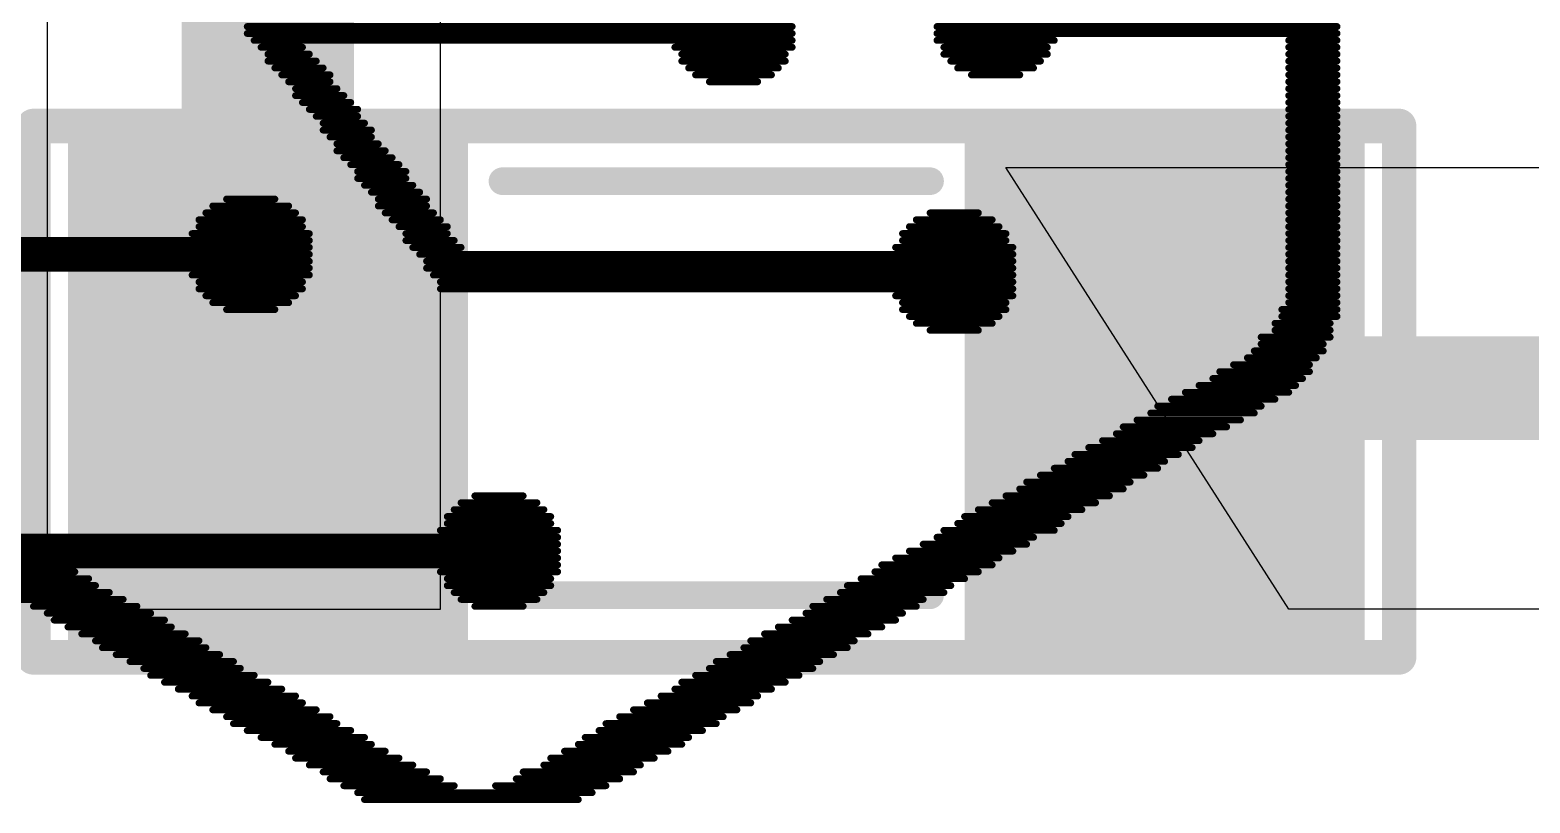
# Model space of a CAD drawing. Header units: millimetres. Extents: x 0.99 to 6.96, y 0.76 to 5.84.
# Drawn here: x 1.3505 to 1.568, y 0.9695 to 1.0815 of the extents above; entities that cross this region are included whole.
import ezdxf

# ---------------------------------------------------------------- set-up
doc = ezdxf.new("R2010")
doc.units = ezdxf.units.MM
doc.header["$MEASUREMENT"] = 0
for name, color, linetype in [('BottomLayer', 5, 'Continuous'), ('BottomOverlay', 54, 'Continuous'), ('BottomPaste', 16, 'Continuous'), ('BottomSolder', 6, 'Continuous'), ('TopOverlay', 2, 'Continuous')]:
    doc.layers.add(name, color=color, linetype=linetype)

# ---------------------------------------------------------------- blocks, each defined once
blk = doc.blocks.new('RES_SMD_1206_B_37')
at = {"layer": 'BottomLayer'}
for points in [[(-0.0900016, -0.0325032), (-0.0400016, -0.0325032), (-0.0900016, 0.0324968), (-0.0400016, 0.0324968)], [(0.0399984, -0.0325032), (0.0899984, -0.0325032), (0.0399984, 0.0324968), (0.0899984, 0.0324968)]]:
    blk.add_solid(points, dxfattribs=at)
at = {"layer": 'BottomOverlay'}
for points, const_width in [([(-0.0990016, -0.0390032), (-0.0990016, 0.0379968)], 0.005), ([(-0.0990016, 0.0379968), (0.0989984, 0.0379968)], 0.005), ([(0.0989984, -0.0390032), (0.0989984, 0.0379968)], 0.005), ([(-0.0310016, 0.0299968), (0.0309984, 0.0299968)], 0.004), ([(-0.0310016, -0.0300032), (0.0309984, -0.0300032)], 0.004), ([(-0.0990016, -0.0390032), (0.0989984, -0.0390032)], 0.005)]:
    blk.add_lwpolyline(points, dxfattribs=dict(at, const_width=const_width))
for points, const_width in [([(-0.1002516, 0.0379968, 1), (-0.0977516, 0.0379968, 1)], 0.0025), ([(-0.1002516, 0.0379968, 1), (-0.0977516, 0.0379968, 1)], 0.0025), ([(0.0977484, 0.0379968, 1), (0.1002484, 0.0379968, 1)], 0.0025), ([(0.0977484, 0.0379968, 1), (0.1002484, 0.0379968, 1)], 0.0025), ([(-0.0320016, 0.0299968, 1), (-0.0300016, 0.0299968, 1)], 0.002), ([(0.0299984, 0.0299968, 1), (0.0319984, 0.0299968, 1)], 0.002), ([(-0.0320016, -0.0300032, 1), (-0.0300016, -0.0300032, 1)], 0.002), ([(0.0299984, -0.0300032, 1), (0.0319984, -0.0300032, 1)], 0.002), ([(-0.1002516, -0.0390032, 1), (-0.0977516, -0.0390032, 1)], 0.0025), ([(-0.1002516, -0.0390032, 1), (-0.0977516, -0.0390032, 1)], 0.0025), ([(0.0977484, -0.0390032, 1), (0.1002484, -0.0390032, 1)], 0.0025), ([(0.0977484, -0.0390032, 1), (0.1002484, -0.0390032, 1)], 0.0025)]:
    blk.add_lwpolyline(points, format="xyb", close=True, dxfattribs=dict(at, const_width=const_width))
at = {"layer": 'BottomPaste'}
for points in [[(-0.0900016, -0.0325032), (-0.0400016, -0.0325032), (-0.0900016, 0.0324968), (-0.0400016, 0.0324968)], [(0.0399984, -0.0325032), (0.0899984, -0.0325032), (0.0399984, 0.0324968), (0.0899984, 0.0324968)]]:
    blk.add_solid(points, dxfattribs=at)
at = {"layer": 'BottomSolder'}
for points in [[(-0.0940016, -0.0365032), (-0.0360016, -0.0365032), (-0.0940016, 0.0364968), (-0.0360016, 0.0364968)], [(0.0359984, -0.0365032), (0.0939984, -0.0365032), (0.0359984, 0.0364968), (0.0939984, 0.0364968)]]:
    blk.add_solid(points, dxfattribs=at)

msp = doc.modelspace()

# ---------------------------------------------------------------- linework, layer by layer
at = {"layer": 'BottomLayer'}
for p, q in [((1.3529842, 1.2095984), (1.3529842, 1.0055984)), ((1.4099842, 0.9975984), (1.4099842, 1.1855984)), ((1.5329842, 0.9975984), (1.4919842, 1.0615984)), ((1.4919842, 1.0615984), (1.7489842, 1.0615984)), ((1.3529842, 1.0055984), (1.3609842, 0.9975984)), ((1.3609842, 0.9975984), (1.4099842, 0.9975984)), ((1.5399842, 0.9975984), (1.5329842, 0.9975984)), ((1.7229842, 0.9975984), (1.5399842, 0.9975984))]:
    msp.add_line(p, q, dxfattribs=at)
for points, const_width in [([(1.3849818, 1.029596), (1.3849818, 1.2175992)], 0.025), ([(1.3849818, 1.029596), (1.3849826, 1.0295952)], 0.025), ([(1.5149826, 1.0295952), (1.7365952, 1.0295952)], 0.015)]:
    msp.add_lwpolyline(points, dxfattribs=dict(at, const_width=const_width))
for points, const_width in [([(1.3787318, 1.029596, 1), (1.3912318, 1.029596, 1)], 0.0125), ([(1.3787318, 1.029596, 1), (1.3912318, 1.029596, 1)], 0.0125), ([(1.3787326, 1.0295952, 1), (1.3912326, 1.0295952, 1)], 0.0125), ([(1.5112326, 1.0295952, 1), (1.5187326, 1.0295952, 1)], 0.0075)]:
    msp.add_lwpolyline(points, format="xyb", close=True, dxfattribs=dict(at, const_width=const_width))
at = {"layer": 'TopOverlay', "const_width": 0.001}
for points in [[(1.3819842, 1.082), (1.4609842, 1.082)], [(1.3819842, 1.081), (1.4609842, 1.081)], [(1.4819842, 1.082), (1.5399842, 1.082)], [(1.4819842, 1.081), (1.5399842, 1.081)], [(1.3829842, 1.08), (1.4609842, 1.08)], [(1.3839842, 1.079), (1.3899842, 1.079)], [(1.4439842, 1.079), (1.4609842, 1.079)], [(1.4819842, 1.08), (1.4989842, 1.08)], [(1.4829842, 1.079), (1.4979842, 1.079)], [(1.5329842, 1.08), (1.5399842, 1.08)], [(1.5329842, 1.079), (1.5399842, 1.079)], [(1.3849842, 1.078), (1.3909842, 1.078)], [(1.3849842, 1.077), (1.3919842, 1.077)], [(1.4449842, 1.078), (1.4599842, 1.078)], [(1.4449842, 1.077), (1.4599842, 1.077)], [(1.4829842, 1.078), (1.4979842, 1.078)], [(1.4839842, 1.077), (1.4969842, 1.077)], [(1.5329842, 1.078), (1.5399842, 1.078)], [(1.5329842, 1.077), (1.5399842, 1.077)], [(1.3859842, 1.076), (1.3929842, 1.076)], [(1.3869842, 1.075), (1.3939842, 1.075)], [(1.3879842, 1.074), (1.3939842, 1.074)], [(1.4459842, 1.076), (1.4589842, 1.076)], [(1.4469842, 1.075), (1.4579842, 1.075)], [(1.4489842, 1.074), (1.4559842, 1.074)], [(1.4849842, 1.076), (1.4959842, 1.076)], [(1.4869842, 1.075), (1.4939842, 1.075)], [(1.5329842, 1.076), (1.5399842, 1.076)], [(1.5329842, 1.075), (1.5399842, 1.075)], [(1.5329842, 1.074), (1.5399842, 1.074)], [(1.3889842, 1.073), (1.3949842, 1.073)], [(1.3889842, 1.072), (1.3959842, 1.072)], [(1.5329842, 1.073), (1.5399842, 1.073)], [(1.5329842, 1.072), (1.5399842, 1.072)], [(1.3899842, 1.071), (1.3969842, 1.071)], [(1.3909842, 1.07), (1.3979842, 1.07)], [(1.5329842, 1.071), (1.5399842, 1.071)], [(1.5329842, 1.07), (1.5399842, 1.07)], [(1.3919842, 1.069), (1.3979842, 1.069)], [(1.3929842, 1.068), (1.3989842, 1.068)], [(1.5329842, 1.069), (1.5399842, 1.069)], [(1.5329842, 1.068), (1.5399842, 1.068)], [(1.3929842, 1.067), (1.3999842, 1.067)], [(1.3939842, 1.066), (1.3999842, 1.066)], [(1.5329842, 1.067), (1.5399842, 1.067)], [(1.5329842, 1.066), (1.5399842, 1.066)], [(1.3949842, 1.065), (1.4009842, 1.065)], [(1.3949842, 1.064), (1.4019842, 1.064)], [(1.3959842, 1.063), (1.4029842, 1.063)], [(1.5329842, 1.065), (1.5399842, 1.065)], [(1.5329842, 1.064), (1.5399842, 1.064)], [(1.5329842, 1.063), (1.5399842, 1.063)], [(1.3969842, 1.062), (1.4039842, 1.062)], [(1.3979842, 1.061), (1.4049842, 1.061)], [(1.5329842, 1.062), (1.5399842, 1.062)], [(1.5329842, 1.061), (1.5399842, 1.061)], [(1.3979842, 1.06), (1.4049842, 1.06)], [(1.3989842, 1.059), (1.4059842, 1.059)], [(1.5329842, 1.06), (1.5399842, 1.06)], [(1.5329842, 1.059), (1.5399842, 1.059)], [(1.3789842, 1.057), (1.3859842, 1.057)], [(1.3999842, 1.058), (1.4069842, 1.058)], [(1.4009842, 1.057), (1.4079842, 1.057)], [(1.5329842, 1.058), (1.5399842, 1.058)], [(1.5329842, 1.057), (1.5399842, 1.057)], [(1.3759842, 1.055), (1.3889842, 1.055)], [(1.3769842, 1.056), (1.3879842, 1.056)], [(1.4009842, 1.056), (1.4079842, 1.056)], [(1.4019842, 1.055), (1.4089842, 1.055)], [(1.4809842, 1.055), (1.4879842, 1.055)], [(1.5329842, 1.056), (1.5399842, 1.056)], [(1.5329842, 1.055), (1.5399842, 1.055)], [(1.3749842, 1.054), (1.3899842, 1.054)], [(1.3749842, 1.053), (1.3899842, 1.053)], [(1.4029842, 1.054), (1.4099842, 1.054)], [(1.4039842, 1.053), (1.4109842, 1.053)], [(1.4779842, 1.053), (1.4909842, 1.053)], [(1.4789842, 1.054), (1.4899842, 1.054)], [(1.5329842, 1.054), (1.5399842, 1.054)], [(1.5329842, 1.053), (1.5399842, 1.053)], [(1.2899842, 1.051), (1.3909842, 1.051)], [(1.2899842, 1.05), (1.3909842, 1.05)], [(1.3739842, 1.052), (1.3909842, 1.052)], [(1.4049842, 1.052), (1.4109842, 1.052)], [(1.4049842, 1.051), (1.4119842, 1.051)], [(1.4059842, 1.05), (1.4129842, 1.05)], [(1.4759842, 1.05), (1.4929842, 1.05)], [(1.4769842, 1.052), (1.4919842, 1.052)], [(1.4769842, 1.051), (1.4919842, 1.051)], [(1.5329842, 1.052), (1.5399842, 1.052)], [(1.5329842, 1.051), (1.5399842, 1.051)], [(1.5329842, 1.05), (1.5399842, 1.05)], [(1.2899842, 1.049), (1.3909842, 1.049)], [(1.2899842, 1.048), (1.3909842, 1.048)], [(1.4069842, 1.049), (1.4929842, 1.049)], [(1.4079842, 1.048), (1.4929842, 1.048)], [(1.5329842, 1.049), (1.5399842, 1.049)], [(1.5329842, 1.048), (1.5399842, 1.048)], [(1.2899842, 1.047), (1.3909842, 1.047)], [(1.3739842, 1.046), (1.3909842, 1.046)], [(1.4079842, 1.047), (1.4929842, 1.047)], [(1.4089842, 1.046), (1.4929842, 1.046)], [(1.5329842, 1.047), (1.5399842, 1.047)], [(1.5329842, 1.046), (1.5399842, 1.046)], [(1.3749842, 1.045), (1.3899842, 1.045)], [(1.3749842, 1.044), (1.3899842, 1.044)], [(1.4099842, 1.045), (1.4929842, 1.045)], [(1.4099842, 1.044), (1.4929842, 1.044)], [(1.5329842, 1.045), (1.5399842, 1.045)], [(1.5329842, 1.044), (1.5399842, 1.044)], [(1.3759842, 1.043), (1.3889842, 1.043)], [(1.3769842, 1.042), (1.3879842, 1.042)], [(1.4759842, 1.043), (1.4929842, 1.043)], [(1.4769842, 1.042), (1.4919842, 1.042)], [(1.5329842, 1.043), (1.5399842, 1.043)], [(1.5329842, 1.042), (1.5399842, 1.042)], [(1.3789842, 1.041), (1.3859842, 1.041)], [(1.4769842, 1.041), (1.4919842, 1.041)], [(1.4779842, 1.04), (1.4909842, 1.04)], [(1.5319842, 1.041), (1.5399842, 1.041)], [(1.5319842, 1.04), (1.5399842, 1.04)], [(1.4789842, 1.039), (1.4899842, 1.039)], [(1.4809842, 1.038), (1.4879842, 1.038)], [(1.5289842, 1.037), (1.5389842, 1.037)], [(1.5309842, 1.039), (1.5389842, 1.039)], [(1.5309842, 1.038), (1.5389842, 1.038)], [(1.5279842, 1.035), (1.5379842, 1.035)], [(1.5289842, 1.036), (1.5379842, 1.036)], [(1.5249842, 1.033), (1.5359842, 1.033)], [(1.5269842, 1.034), (1.5369842, 1.034)], [(1.5219842, 1.031), (1.5349842, 1.031)], [(1.5229842, 1.032), (1.5359842, 1.032)], [(1.5179842, 1.029), (1.5329842, 1.029)], [(1.5199842, 1.03), (1.5339842, 1.03)], [(1.5139842, 1.027), (1.5289842, 1.027)], [(1.5159842, 1.028), (1.5309842, 1.028)], [(1.5089842, 1.024), (1.5239842, 1.024)], [(1.5109842, 1.025), (1.5259842, 1.025)], [(1.5129842, 1.026), (1.5279842, 1.026)], [(1.5059842, 1.022), (1.5199842, 1.022)], [(1.5079842, 1.023), (1.5219842, 1.023)], [(1.5019842, 1.02), (1.5169842, 1.02)], [(1.5039842, 1.021), (1.5189842, 1.021)], [(1.4989842, 1.018), (1.5139842, 1.018)], [(1.5009842, 1.019), (1.5149842, 1.019)], [(1.4949842, 1.016), (1.5099842, 1.016)], [(1.4969842, 1.017), (1.5119842, 1.017)], [(1.4129842, 1.013), (1.4239842, 1.013)], [(1.4149842, 1.014), (1.4219842, 1.014)], [(1.4899842, 1.013), (1.5049842, 1.013)], [(1.4919842, 1.014), (1.5069842, 1.014)], [(1.4939842, 1.015), (1.5089842, 1.015)], [(1.4109842, 1.011), (1.4259842, 1.011)], [(1.4119842, 1.012), (1.4249842, 1.012)], [(1.4859842, 1.011), (1.5009842, 1.011)], [(1.4879842, 1.012), (1.5029842, 1.012)], [(1.4099842, 1.009), (1.4269842, 1.009)], [(1.4109842, 1.01), (1.4259842, 1.01)], [(1.4829842, 1.009), (1.4989842, 1.009)], [(1.4849842, 1.01), (1.4999842, 1.01)], [(1.3339842, 1.008), (1.4269842, 1.008)], [(1.3349842, 1.007), (1.4269842, 1.007)], [(1.4799842, 1.007), (1.4949842, 1.007)], [(1.4819842, 1.008), (1.4959842, 1.008)], [(1.3369842, 1.006), (1.4269842, 1.006)], [(1.3389842, 1.005), (1.4269842, 1.005)], [(1.4759842, 1.005), (1.4909842, 1.005)], [(1.4779842, 1.006), (1.4929842, 1.006)], [(1.3409842, 1.004), (1.4269842, 1.004)], [(1.3419842, 1.003), (1.3569842, 1.003)], [(1.4099842, 1.003), (1.4269842, 1.003)], [(1.4729842, 1.003), (1.4879842, 1.003)], [(1.4739842, 1.004), (1.4899842, 1.004)], [(1.3439842, 1.002), (1.3589842, 1.002)], [(1.3459842, 1.001), (1.3599842, 1.001)], [(1.3479842, 1), (1.3619842, 1)], [(1.4109842, 1.002), (1.4259842, 1.002)], [(1.4109842, 1.001), (1.4259842, 1.001)], [(1.4119842, 1), (1.4249842, 1)], [(1.4679842, 1), (1.4829842, 1)], [(1.4689842, 1.001), (1.4839842, 1.001)], [(1.4709842, 1.002), (1.4859842, 1.002)], [(1.3479842, 0.999), (1.3639842, 0.999)], [(1.3509842, 0.998), (1.3659842, 0.998)], [(1.4129842, 0.999), (1.4239842, 0.999)], [(1.4149842, 0.998), (1.4219842, 0.998)], [(1.4639842, 0.998), (1.4789842, 0.998)], [(1.4659842, 0.999), (1.4799842, 0.999)], [(1.3529842, 0.997), (1.3679842, 0.997)], [(1.3539842, 0.996), (1.3699842, 0.996)], [(1.4609842, 0.996), (1.4759842, 0.996)], [(1.4629842, 0.997), (1.4769842, 0.997)], [(1.3559842, 0.995), (1.3709842, 0.995)], [(1.3579842, 0.994), (1.3729842, 0.994)], [(1.4569842, 0.994), (1.4719842, 0.994)], [(1.4589842, 0.995), (1.4739842, 0.995)], [(1.3599842, 0.993), (1.3749842, 0.993)], [(1.3609842, 0.992), (1.3759842, 0.992)], [(1.4539842, 0.992), (1.4689842, 0.992)], [(1.4549842, 0.993), (1.4699842, 0.993)], [(1.3629842, 0.991), (1.3779842, 0.991)], [(1.3649842, 0.99), (1.3799842, 0.99)], [(1.4499842, 0.99), (1.4649842, 0.99)], [(1.4519842, 0.991), (1.4669842, 0.991)], [(1.3669842, 0.989), (1.3809842, 0.989)], [(1.3679842, 0.988), (1.3829842, 0.988)], [(1.3699842, 0.987), (1.3849842, 0.987)], [(1.4449842, 0.987), (1.4599842, 0.987)], [(1.4469842, 0.988), (1.4619842, 0.988)], [(1.4489842, 0.989), (1.4639842, 0.989)], [(1.3719842, 0.986), (1.3869842, 0.986)], [(1.3739842, 0.985), (1.3889842, 0.985)], [(1.4419842, 0.985), (1.4559842, 0.985)], [(1.4439842, 0.986), (1.4579842, 0.986)], [(1.3749842, 0.984), (1.3899842, 0.984)], [(1.3769842, 0.983), (1.3919842, 0.983)], [(1.4379842, 0.983), (1.4529842, 0.983)], [(1.4399842, 0.984), (1.4549842, 0.984)], [(1.3789842, 0.982), (1.3939842, 0.982)], [(1.3799842, 0.981), (1.3949842, 0.981)], [(1.4339842, 0.981), (1.4499842, 0.981)], [(1.4359842, 0.982), (1.4509842, 0.982)], [(1.3819842, 0.98), (1.3969842, 0.98)], [(1.3839842, 0.979), (1.3989842, 0.979)], [(1.4309842, 0.979), (1.4459842, 0.979)], [(1.4329842, 0.98), (1.4479842, 0.98)], [(1.3859842, 0.978), (1.3999842, 0.978)], [(1.3879842, 0.977), (1.4019842, 0.977)], [(1.3889842, 0.976), (1.4039842, 0.976)], [(1.4259842, 0.976), (1.4409842, 0.976)], [(1.4279842, 0.977), (1.4429842, 0.977)], [(1.4299842, 0.978), (1.4449842, 0.978)], [(1.3909842, 0.975), (1.4059842, 0.975)], [(1.3929842, 0.974), (1.4079842, 0.974)], [(1.4219842, 0.974), (1.4379842, 0.974)], [(1.4249842, 0.975), (1.4389842, 0.975)], [(1.3939842, 0.973), (1.4099842, 0.973)], [(1.3959842, 0.972), (1.4119842, 0.972)], [(1.4179842, 0.972), (1.4339842, 0.972)], [(1.4209842, 0.973), (1.4359842, 0.973)], [(1.3979842, 0.971), (1.4319842, 0.971)], [(1.3989842, 0.97), (1.4299842, 0.97)]]:
    msp.add_lwpolyline(points, dxfattribs=at)
at = {"layer": 'TopOverlay', "const_width": 0.0005}
for points in [[(1.3817342, 1.082, 1), (1.3822342, 1.082, 1)], [(1.3817342, 1.081, 1), (1.3822342, 1.081, 1)], [(1.4607342, 1.082, 1), (1.4612342, 1.082, 1)], [(1.4607342, 1.081, 1), (1.4612342, 1.081, 1)], [(1.4817342, 1.082, 1), (1.4822342, 1.082, 1)], [(1.4817342, 1.081, 1), (1.4822342, 1.081, 1)], [(1.5397342, 1.082, 1), (1.5402342, 1.082, 1)], [(1.5397342, 1.081, 1), (1.5402342, 1.081, 1)], [(1.3827342, 1.08, 1), (1.3832342, 1.08, 1)], [(1.3837342, 1.079, 1), (1.3842342, 1.079, 1)], [(1.3897342, 1.079, 1), (1.3902342, 1.079, 1)], [(1.4437342, 1.079, 1), (1.4442342, 1.079, 1)], [(1.4607342, 1.08, 1), (1.4612342, 1.08, 1)], [(1.4607342, 1.079, 1), (1.4612342, 1.079, 1)], [(1.4817342, 1.08, 1), (1.4822342, 1.08, 1)], [(1.4827342, 1.079, 1), (1.4832342, 1.079, 1)], [(1.4977342, 1.079, 1), (1.4982342, 1.079, 1)], [(1.4987342, 1.08, 1), (1.4992342, 1.08, 1)], [(1.5327342, 1.08, 1), (1.5332342, 1.08, 1)], [(1.5327342, 1.079, 1), (1.5332342, 1.079, 1)], [(1.5397342, 1.08, 1), (1.5402342, 1.08, 1)], [(1.5397342, 1.079, 1), (1.5402342, 1.079, 1)], [(1.3847342, 1.078, 1), (1.3852342, 1.078, 1)], [(1.3847342, 1.077, 1), (1.3852342, 1.077, 1)], [(1.3907342, 1.078, 1), (1.3912342, 1.078, 1)], [(1.3917342, 1.077, 1), (1.3922342, 1.077, 1)], [(1.4447342, 1.078, 1), (1.4452342, 1.078, 1)], [(1.4447342, 1.077, 1), (1.4452342, 1.077, 1)], [(1.4597342, 1.078, 1), (1.4602342, 1.078, 1)], [(1.4597342, 1.077, 1), (1.4602342, 1.077, 1)], [(1.4827342, 1.078, 1), (1.4832342, 1.078, 1)], [(1.4837342, 1.077, 1), (1.4842342, 1.077, 1)], [(1.4967342, 1.077, 1), (1.4972342, 1.077, 1)], [(1.4977342, 1.078, 1), (1.4982342, 1.078, 1)], [(1.5327342, 1.078, 1), (1.5332342, 1.078, 1)], [(1.5327342, 1.077, 1), (1.5332342, 1.077, 1)], [(1.5397342, 1.078, 1), (1.5402342, 1.078, 1)], [(1.5397342, 1.077, 1), (1.5402342, 1.077, 1)], [(1.3857342, 1.076, 1), (1.3862342, 1.076, 1)], [(1.3867342, 1.075, 1), (1.3872342, 1.075, 1)], [(1.3877342, 1.074, 1), (1.3882342, 1.074, 1)], [(1.3927342, 1.076, 1), (1.3932342, 1.076, 1)], [(1.3937342, 1.075, 1), (1.3942342, 1.075, 1)], [(1.3937342, 1.074, 1), (1.3942342, 1.074, 1)], [(1.4457342, 1.076, 1), (1.4462342, 1.076, 1)], [(1.4467342, 1.075, 1), (1.4472342, 1.075, 1)], [(1.4487342, 1.074, 1), (1.4492342, 1.074, 1)], [(1.4557342, 1.074, 1), (1.4562342, 1.074, 1)], [(1.4577342, 1.075, 1), (1.4582342, 1.075, 1)], [(1.4587342, 1.076, 1), (1.4592342, 1.076, 1)], [(1.4847342, 1.076, 1), (1.4852342, 1.076, 1)], [(1.4867342, 1.075, 1), (1.4872342, 1.075, 1)], [(1.4937342, 1.075, 1), (1.4942342, 1.075, 1)], [(1.4957342, 1.076, 1), (1.4962342, 1.076, 1)], [(1.5327342, 1.076, 1), (1.5332342, 1.076, 1)], [(1.5327342, 1.075, 1), (1.5332342, 1.075, 1)], [(1.5327342, 1.074, 1), (1.5332342, 1.074, 1)], [(1.5397342, 1.076, 1), (1.5402342, 1.076, 1)], [(1.5397342, 1.075, 1), (1.5402342, 1.075, 1)], [(1.5397342, 1.074, 1), (1.5402342, 1.074, 1)], [(1.3887342, 1.073, 1), (1.3892342, 1.073, 1)], [(1.3887342, 1.072, 1), (1.3892342, 1.072, 1)], [(1.3947342, 1.073, 1), (1.3952342, 1.073, 1)], [(1.3957342, 1.072, 1), (1.3962342, 1.072, 1)], [(1.5327342, 1.073, 1), (1.5332342, 1.073, 1)], [(1.5327342, 1.072, 1), (1.5332342, 1.072, 1)], [(1.5397342, 1.073, 1), (1.5402342, 1.073, 1)], [(1.5397342, 1.072, 1), (1.5402342, 1.072, 1)], [(1.3897342, 1.071, 1), (1.3902342, 1.071, 1)], [(1.3907342, 1.07, 1), (1.3912342, 1.07, 1)], [(1.3967342, 1.071, 1), (1.3972342, 1.071, 1)], [(1.3977342, 1.07, 1), (1.3982342, 1.07, 1)], [(1.5327342, 1.071, 1), (1.5332342, 1.071, 1)], [(1.5327342, 1.07, 1), (1.5332342, 1.07, 1)], [(1.5397342, 1.071, 1), (1.5402342, 1.071, 1)], [(1.5397342, 1.07, 1), (1.5402342, 1.07, 1)], [(1.3917342, 1.069, 1), (1.3922342, 1.069, 1)], [(1.3927342, 1.068, 1), (1.3932342, 1.068, 1)], [(1.3977342, 1.069, 1), (1.3982342, 1.069, 1)], [(1.3987342, 1.068, 1), (1.3992342, 1.068, 1)], [(1.5327342, 1.069, 1), (1.5332342, 1.069, 1)], [(1.5327342, 1.068, 1), (1.5332342, 1.068, 1)], [(1.5397342, 1.069, 1), (1.5402342, 1.069, 1)], [(1.5397342, 1.068, 1), (1.5402342, 1.068, 1)], [(1.3927342, 1.067, 1), (1.3932342, 1.067, 1)], [(1.3937342, 1.066, 1), (1.3942342, 1.066, 1)], [(1.3997342, 1.067, 1), (1.4002342, 1.067, 1)], [(1.3997342, 1.066, 1), (1.4002342, 1.066, 1)], [(1.5327342, 1.067, 1), (1.5332342, 1.067, 1)], [(1.5327342, 1.066, 1), (1.5332342, 1.066, 1)], [(1.5397342, 1.067, 1), (1.5402342, 1.067, 1)], [(1.5397342, 1.066, 1), (1.5402342, 1.066, 1)], [(1.3947342, 1.065, 1), (1.3952342, 1.065, 1)], [(1.3947342, 1.064, 1), (1.3952342, 1.064, 1)], [(1.3957342, 1.063, 1), (1.3962342, 1.063, 1)], [(1.4007342, 1.065, 1), (1.4012342, 1.065, 1)], [(1.4017342, 1.064, 1), (1.4022342, 1.064, 1)], [(1.4027342, 1.063, 1), (1.4032342, 1.063, 1)], [(1.5327342, 1.065, 1), (1.5332342, 1.065, 1)], [(1.5327342, 1.064, 1), (1.5332342, 1.064, 1)], [(1.5327342, 1.063, 1), (1.5332342, 1.063, 1)], [(1.5397342, 1.065, 1), (1.5402342, 1.065, 1)], [(1.5397342, 1.064, 1), (1.5402342, 1.064, 1)], [(1.5397342, 1.063, 1), (1.5402342, 1.063, 1)], [(1.3967342, 1.062, 1), (1.3972342, 1.062, 1)], [(1.3977342, 1.061, 1), (1.3982342, 1.061, 1)], [(1.4037342, 1.062, 1), (1.4042342, 1.062, 1)], [(1.4047342, 1.061, 1), (1.4052342, 1.061, 1)], [(1.5327342, 1.062, 1), (1.5332342, 1.062, 1)], [(1.5327342, 1.061, 1), (1.5332342, 1.061, 1)], [(1.5397342, 1.062, 1), (1.5402342, 1.062, 1)], [(1.5397342, 1.061, 1), (1.5402342, 1.061, 1)], [(1.3977342, 1.06, 1), (1.3982342, 1.06, 1)], [(1.3987342, 1.059, 1), (1.3992342, 1.059, 1)], [(1.4047342, 1.06, 1), (1.4052342, 1.06, 1)], [(1.4057342, 1.059, 1), (1.4062342, 1.059, 1)], [(1.5327342, 1.06, 1), (1.5332342, 1.06, 1)], [(1.5327342, 1.059, 1), (1.5332342, 1.059, 1)], [(1.5397342, 1.06, 1), (1.5402342, 1.06, 1)], [(1.5397342, 1.059, 1), (1.5402342, 1.059, 1)], [(1.3787342, 1.057, 1), (1.3792342, 1.057, 1)], [(1.3857342, 1.057, 1), (1.3862342, 1.057, 1)], [(1.3997342, 1.058, 1), (1.4002342, 1.058, 1)], [(1.4007342, 1.057, 1), (1.4012342, 1.057, 1)], [(1.4067342, 1.058, 1), (1.4072342, 1.058, 1)], [(1.4077342, 1.057, 1), (1.4082342, 1.057, 1)], [(1.5327342, 1.058, 1), (1.5332342, 1.058, 1)], [(1.5327342, 1.057, 1), (1.5332342, 1.057, 1)], [(1.5397342, 1.058, 1), (1.5402342, 1.058, 1)], [(1.5397342, 1.057, 1), (1.5402342, 1.057, 1)], [(1.3757342, 1.055, 1), (1.3762342, 1.055, 1)], [(1.3767342, 1.056, 1), (1.3772342, 1.056, 1)], [(1.3877342, 1.056, 1), (1.3882342, 1.056, 1)], [(1.3887342, 1.055, 1), (1.3892342, 1.055, 1)], [(1.4007342, 1.056, 1), (1.4012342, 1.056, 1)], [(1.4017342, 1.055, 1), (1.4022342, 1.055, 1)], [(1.4077342, 1.056, 1), (1.4082342, 1.056, 1)], [(1.4087342, 1.055, 1), (1.4092342, 1.055, 1)], [(1.4807342, 1.055, 1), (1.4812342, 1.055, 1)], [(1.4877342, 1.055, 1), (1.4882342, 1.055, 1)], [(1.5327342, 1.056, 1), (1.5332342, 1.056, 1)], [(1.5327342, 1.055, 1), (1.5332342, 1.055, 1)], [(1.5397342, 1.056, 1), (1.5402342, 1.056, 1)], [(1.5397342, 1.055, 1), (1.5402342, 1.055, 1)], [(1.3747342, 1.054, 1), (1.3752342, 1.054, 1)], [(1.3747342, 1.053, 1), (1.3752342, 1.053, 1)], [(1.3897342, 1.054, 1), (1.3902342, 1.054, 1)], [(1.3897342, 1.053, 1), (1.3902342, 1.053, 1)], [(1.4027342, 1.054, 1), (1.4032342, 1.054, 1)], [(1.4037342, 1.053, 1), (1.4042342, 1.053, 1)], [(1.4097342, 1.054, 1), (1.4102342, 1.054, 1)], [(1.4107342, 1.053, 1), (1.4112342, 1.053, 1)], [(1.4777342, 1.053, 1), (1.4782342, 1.053, 1)], [(1.4787342, 1.054, 1), (1.4792342, 1.054, 1)], [(1.4897342, 1.054, 1), (1.4902342, 1.054, 1)], [(1.4907342, 1.053, 1), (1.4912342, 1.053, 1)], [(1.5327342, 1.054, 1), (1.5332342, 1.054, 1)], [(1.5327342, 1.053, 1), (1.5332342, 1.053, 1)], [(1.5397342, 1.054, 1), (1.5402342, 1.054, 1)], [(1.5397342, 1.053, 1), (1.5402342, 1.053, 1)], [(1.3737342, 1.052, 1), (1.3742342, 1.052, 1)], [(1.3907342, 1.052, 1), (1.3912342, 1.052, 1)], [(1.3907342, 1.051, 1), (1.3912342, 1.051, 1)], [(1.3907342, 1.05, 1), (1.3912342, 1.05, 1)], [(1.4047342, 1.052, 1), (1.4052342, 1.052, 1)], [(1.4047342, 1.051, 1), (1.4052342, 1.051, 1)], [(1.4057342, 1.05, 1), (1.4062342, 1.05, 1)], [(1.4107342, 1.052, 1), (1.4112342, 1.052, 1)], [(1.4117342, 1.051, 1), (1.4122342, 1.051, 1)], [(1.4127342, 1.05, 1), (1.4132342, 1.05, 1)], [(1.4757342, 1.05, 1), (1.4762342, 1.05, 1)], [(1.4767342, 1.052, 1), (1.4772342, 1.052, 1)], [(1.4767342, 1.051, 1), (1.4772342, 1.051, 1)], [(1.4917342, 1.052, 1), (1.4922342, 1.052, 1)], [(1.4917342, 1.051, 1), (1.4922342, 1.051, 1)], [(1.4927342, 1.05, 1), (1.4932342, 1.05, 1)], [(1.5327342, 1.052, 1), (1.5332342, 1.052, 1)], [(1.5327342, 1.051, 1), (1.5332342, 1.051, 1)], [(1.5327342, 1.05, 1), (1.5332342, 1.05, 1)], [(1.5397342, 1.052, 1), (1.5402342, 1.052, 1)], [(1.5397342, 1.051, 1), (1.5402342, 1.051, 1)], [(1.5397342, 1.05, 1), (1.5402342, 1.05, 1)], [(1.3907342, 1.049, 1), (1.3912342, 1.049, 1)], [(1.3907342, 1.048, 1), (1.3912342, 1.048, 1)], [(1.4067342, 1.049, 1), (1.4072342, 1.049, 1)], [(1.4077342, 1.048, 1), (1.4082342, 1.048, 1)], [(1.4927342, 1.049, 1), (1.4932342, 1.049, 1)], [(1.4927342, 1.048, 1), (1.4932342, 1.048, 1)], [(1.5327342, 1.049, 1), (1.5332342, 1.049, 1)], [(1.5327342, 1.048, 1), (1.5332342, 1.048, 1)], [(1.5397342, 1.049, 1), (1.5402342, 1.049, 1)], [(1.5397342, 1.048, 1), (1.5402342, 1.048, 1)], [(1.3737342, 1.046, 1), (1.3742342, 1.046, 1)], [(1.3907342, 1.047, 1), (1.3912342, 1.047, 1)], [(1.3907342, 1.046, 1), (1.3912342, 1.046, 1)], [(1.4077342, 1.047, 1), (1.4082342, 1.047, 1)], [(1.4087342, 1.046, 1), (1.4092342, 1.046, 1)], [(1.4927342, 1.047, 1), (1.4932342, 1.047, 1)], [(1.4927342, 1.046, 1), (1.4932342, 1.046, 1)], [(1.5327342, 1.047, 1), (1.5332342, 1.047, 1)], [(1.5327342, 1.046, 1), (1.5332342, 1.046, 1)], [(1.5397342, 1.047, 1), (1.5402342, 1.047, 1)], [(1.5397342, 1.046, 1), (1.5402342, 1.046, 1)], [(1.3747342, 1.045, 1), (1.3752342, 1.045, 1)], [(1.3747342, 1.044, 1), (1.3752342, 1.044, 1)], [(1.3897342, 1.045, 1), (1.3902342, 1.045, 1)], [(1.3897342, 1.044, 1), (1.3902342, 1.044, 1)], [(1.4097342, 1.045, 1), (1.4102342, 1.045, 1)], [(1.4097342, 1.044, 1), (1.4102342, 1.044, 1)], [(1.4927342, 1.045, 1), (1.4932342, 1.045, 1)], [(1.4927342, 1.044, 1), (1.4932342, 1.044, 1)], [(1.5327342, 1.045, 1), (1.5332342, 1.045, 1)], [(1.5327342, 1.044, 1), (1.5332342, 1.044, 1)], [(1.5397342, 1.045, 1), (1.5402342, 1.045, 1)], [(1.5397342, 1.044, 1), (1.5402342, 1.044, 1)], [(1.3757342, 1.043, 1), (1.3762342, 1.043, 1)], [(1.3767342, 1.042, 1), (1.3772342, 1.042, 1)], [(1.3877342, 1.042, 1), (1.3882342, 1.042, 1)], [(1.3887342, 1.043, 1), (1.3892342, 1.043, 1)], [(1.4757342, 1.043, 1), (1.4762342, 1.043, 1)], [(1.4767342, 1.042, 1), (1.4772342, 1.042, 1)], [(1.4917342, 1.042, 1), (1.4922342, 1.042, 1)], [(1.4927342, 1.043, 1), (1.4932342, 1.043, 1)], [(1.5327342, 1.043, 1), (1.5332342, 1.043, 1)], [(1.5327342, 1.042, 1), (1.5332342, 1.042, 1)], [(1.5397342, 1.043, 1), (1.5402342, 1.043, 1)], [(1.5397342, 1.042, 1), (1.5402342, 1.042, 1)], [(1.3787342, 1.041, 1), (1.3792342, 1.041, 1)], [(1.3857342, 1.041, 1), (1.3862342, 1.041, 1)], [(1.4767342, 1.041, 1), (1.4772342, 1.041, 1)], [(1.4777342, 1.04, 1), (1.4782342, 1.04, 1)], [(1.4907342, 1.04, 1), (1.4912342, 1.04, 1)], [(1.4917342, 1.041, 1), (1.4922342, 1.041, 1)], [(1.5317342, 1.041, 1), (1.5322342, 1.041, 1)], [(1.5317342, 1.04, 1), (1.5322342, 1.04, 1)], [(1.5397342, 1.041, 1), (1.5402342, 1.041, 1)], [(1.5397342, 1.04, 1), (1.5402342, 1.04, 1)], [(1.4787342, 1.039, 1), (1.4792342, 1.039, 1)], [(1.4807342, 1.038, 1), (1.4812342, 1.038, 1)], [(1.4877342, 1.038, 1), (1.4882342, 1.038, 1)], [(1.4897342, 1.039, 1), (1.4902342, 1.039, 1)], [(1.5287342, 1.037, 1), (1.5292342, 1.037, 1)], [(1.5307342, 1.039, 1), (1.5312342, 1.039, 1)], [(1.5307342, 1.038, 1), (1.5312342, 1.038, 1)], [(1.5387342, 1.039, 1), (1.5392342, 1.039, 1)], [(1.5387342, 1.038, 1), (1.5392342, 1.038, 1)], [(1.5387342, 1.037, 1), (1.5392342, 1.037, 1)], [(1.5277342, 1.035, 1), (1.5282342, 1.035, 1)], [(1.5287342, 1.036, 1), (1.5292342, 1.036, 1)], [(1.5377342, 1.036, 1), (1.5382342, 1.036, 1)], [(1.5377342, 1.035, 1), (1.5382342, 1.035, 1)], [(1.5247342, 1.033, 1), (1.5252342, 1.033, 1)], [(1.5267342, 1.034, 1), (1.5272342, 1.034, 1)], [(1.5357342, 1.033, 1), (1.5362342, 1.033, 1)], [(1.5367342, 1.034, 1), (1.5372342, 1.034, 1)], [(1.5217342, 1.031, 1), (1.5222342, 1.031, 1)], [(1.5227342, 1.032, 1), (1.5232342, 1.032, 1)], [(1.5347342, 1.031, 1), (1.5352342, 1.031, 1)], [(1.5357342, 1.032, 1), (1.5362342, 1.032, 1)], [(1.5177342, 1.029, 1), (1.5182342, 1.029, 1)], [(1.5197342, 1.03, 1), (1.5202342, 1.03, 1)], [(1.5327342, 1.029, 1), (1.5332342, 1.029, 1)], [(1.5337342, 1.03, 1), (1.5342342, 1.03, 1)], [(1.5137342, 1.027, 1), (1.5142342, 1.027, 1)], [(1.5157342, 1.028, 1), (1.5162342, 1.028, 1)], [(1.5287342, 1.027, 1), (1.5292342, 1.027, 1)], [(1.5307342, 1.028, 1), (1.5312342, 1.028, 1)], [(1.5087342, 1.024, 1), (1.5092342, 1.024, 1)], [(1.5107342, 1.025, 1), (1.5112342, 1.025, 1)], [(1.5127342, 1.026, 1), (1.5132342, 1.026, 1)], [(1.5237342, 1.024, 1), (1.5242342, 1.024, 1)], [(1.5257342, 1.025, 1), (1.5262342, 1.025, 1)], [(1.5277342, 1.026, 1), (1.5282342, 1.026, 1)], [(1.5057342, 1.022, 1), (1.5062342, 1.022, 1)], [(1.5077342, 1.023, 1), (1.5082342, 1.023, 1)], [(1.5197342, 1.022, 1), (1.5202342, 1.022, 1)], [(1.5217342, 1.023, 1), (1.5222342, 1.023, 1)], [(1.5017342, 1.02, 1), (1.5022342, 1.02, 1)], [(1.5037342, 1.021, 1), (1.5042342, 1.021, 1)], [(1.5167342, 1.02, 1), (1.5172342, 1.02, 1)], [(1.5187342, 1.021, 1), (1.5192342, 1.021, 1)], [(1.4987342, 1.018, 1), (1.4992342, 1.018, 1)], [(1.5007342, 1.019, 1), (1.5012342, 1.019, 1)], [(1.5137342, 1.018, 1), (1.5142342, 1.018, 1)], [(1.5147342, 1.019, 1), (1.5152342, 1.019, 1)], [(1.4947342, 1.016, 1), (1.4952342, 1.016, 1)], [(1.4967342, 1.017, 1), (1.4972342, 1.017, 1)], [(1.5097342, 1.016, 1), (1.5102342, 1.016, 1)], [(1.5117342, 1.017, 1), (1.5122342, 1.017, 1)], [(1.4127342, 1.013, 1), (1.4132342, 1.013, 1)], [(1.4147342, 1.014, 1), (1.4152342, 1.014, 1)], [(1.4217342, 1.014, 1), (1.4222342, 1.014, 1)], [(1.4237342, 1.013, 1), (1.4242342, 1.013, 1)], [(1.4897342, 1.013, 1), (1.4902342, 1.013, 1)], [(1.4917342, 1.014, 1), (1.4922342, 1.014, 1)], [(1.4937342, 1.015, 1), (1.4942342, 1.015, 1)], [(1.5047342, 1.013, 1), (1.5052342, 1.013, 1)], [(1.5067342, 1.014, 1), (1.5072342, 1.014, 1)], [(1.5087342, 1.015, 1), (1.5092342, 1.015, 1)], [(1.4107342, 1.011, 1), (1.4112342, 1.011, 1)], [(1.4117342, 1.012, 1), (1.4122342, 1.012, 1)], [(1.4247342, 1.012, 1), (1.4252342, 1.012, 1)], [(1.4257342, 1.011, 1), (1.4262342, 1.011, 1)], [(1.4857342, 1.011, 1), (1.4862342, 1.011, 1)], [(1.4877342, 1.012, 1), (1.4882342, 1.012, 1)], [(1.5007342, 1.011, 1), (1.5012342, 1.011, 1)], [(1.5027342, 1.012, 1), (1.5032342, 1.012, 1)], [(1.4097342, 1.009, 1), (1.4102342, 1.009, 1)], [(1.4107342, 1.01, 1), (1.4112342, 1.01, 1)], [(1.4257342, 1.01, 1), (1.4262342, 1.01, 1)], [(1.4267342, 1.009, 1), (1.4272342, 1.009, 1)], [(1.4827342, 1.009, 1), (1.4832342, 1.009, 1)], [(1.4847342, 1.01, 1), (1.4852342, 1.01, 1)], [(1.4987342, 1.009, 1), (1.4992342, 1.009, 1)], [(1.4997342, 1.01, 1), (1.5002342, 1.01, 1)], [(1.4267342, 1.008, 1), (1.4272342, 1.008, 1)], [(1.4267342, 1.007, 1), (1.4272342, 1.007, 1)], [(1.4797342, 1.007, 1), (1.4802342, 1.007, 1)], [(1.4817342, 1.008, 1), (1.4822342, 1.008, 1)], [(1.4947342, 1.007, 1), (1.4952342, 1.007, 1)], [(1.4957342, 1.008, 1), (1.4962342, 1.008, 1)], [(1.4267342, 1.006, 1), (1.4272342, 1.006, 1)], [(1.4267342, 1.005, 1), (1.4272342, 1.005, 1)], [(1.4757342, 1.005, 1), (1.4762342, 1.005, 1)], [(1.4777342, 1.006, 1), (1.4782342, 1.006, 1)], [(1.4907342, 1.005, 1), (1.4912342, 1.005, 1)], [(1.4927342, 1.006, 1), (1.4932342, 1.006, 1)], [(1.3567342, 1.003, 1), (1.3572342, 1.003, 1)], [(1.4097342, 1.003, 1), (1.4102342, 1.003, 1)], [(1.4267342, 1.004, 1), (1.4272342, 1.004, 1)], [(1.4267342, 1.003, 1), (1.4272342, 1.003, 1)], [(1.4727342, 1.003, 1), (1.4732342, 1.003, 1)], [(1.4737342, 1.004, 1), (1.4742342, 1.004, 1)], [(1.4877342, 1.003, 1), (1.4882342, 1.003, 1)], [(1.4897342, 1.004, 1), (1.4902342, 1.004, 1)], [(1.3587342, 1.002, 1), (1.3592342, 1.002, 1)], [(1.3597342, 1.001, 1), (1.3602342, 1.001, 1)], [(1.3617342, 1, 1), (1.3622342, 1, 1)], [(1.4107342, 1.002, 1), (1.4112342, 1.002, 1)], [(1.4107342, 1.001, 1), (1.4112342, 1.001, 1)], [(1.4117342, 1, 1), (1.4122342, 1, 1)], [(1.4247342, 1, 1), (1.4252342, 1, 1)], [(1.4257342, 1.002, 1), (1.4262342, 1.002, 1)], [(1.4257342, 1.001, 1), (1.4262342, 1.001, 1)], [(1.4677342, 1, 1), (1.4682342, 1, 1)], [(1.4687342, 1.001, 1), (1.4692342, 1.001, 1)], [(1.4707342, 1.002, 1), (1.4712342, 1.002, 1)], [(1.4827342, 1, 1), (1.4832342, 1, 1)], [(1.4837342, 1.001, 1), (1.4842342, 1.001, 1)], [(1.4857342, 1.002, 1), (1.4862342, 1.002, 1)], [(1.3507342, 0.998, 1), (1.3512342, 0.998, 1)], [(1.3637342, 0.999, 1), (1.3642342, 0.999, 1)], [(1.3657342, 0.998, 1), (1.3662342, 0.998, 1)], [(1.4127342, 0.999, 1), (1.4132342, 0.999, 1)], [(1.4147342, 0.998, 1), (1.4152342, 0.998, 1)], [(1.4217342, 0.998, 1), (1.4222342, 0.998, 1)], [(1.4237342, 0.999, 1), (1.4242342, 0.999, 1)], [(1.4637342, 0.998, 1), (1.4642342, 0.998, 1)], [(1.4657342, 0.999, 1), (1.4662342, 0.999, 1)], [(1.4787342, 0.998, 1), (1.4792342, 0.998, 1)], [(1.4797342, 0.999, 1), (1.4802342, 0.999, 1)], [(1.3527342, 0.997, 1), (1.3532342, 0.997, 1)], [(1.3537342, 0.996, 1), (1.3542342, 0.996, 1)], [(1.3677342, 0.997, 1), (1.3682342, 0.997, 1)], [(1.3697342, 0.996, 1), (1.3702342, 0.996, 1)], [(1.4607342, 0.996, 1), (1.4612342, 0.996, 1)], [(1.4627342, 0.997, 1), (1.4632342, 0.997, 1)], [(1.4757342, 0.996, 1), (1.4762342, 0.996, 1)], [(1.4767342, 0.997, 1), (1.4772342, 0.997, 1)], [(1.3557342, 0.995, 1), (1.3562342, 0.995, 1)], [(1.3577342, 0.994, 1), (1.3582342, 0.994, 1)], [(1.3707342, 0.995, 1), (1.3712342, 0.995, 1)], [(1.3727342, 0.994, 1), (1.3732342, 0.994, 1)], [(1.4567342, 0.994, 1), (1.4572342, 0.994, 1)], [(1.4587342, 0.995, 1), (1.4592342, 0.995, 1)], [(1.4717342, 0.994, 1), (1.4722342, 0.994, 1)], [(1.4737342, 0.995, 1), (1.4742342, 0.995, 1)], [(1.3597342, 0.993, 1), (1.3602342, 0.993, 1)], [(1.3607342, 0.992, 1), (1.3612342, 0.992, 1)], [(1.3747342, 0.993, 1), (1.3752342, 0.993, 1)], [(1.3757342, 0.992, 1), (1.3762342, 0.992, 1)], [(1.4537342, 0.992, 1), (1.4542342, 0.992, 1)], [(1.4547342, 0.993, 1), (1.4552342, 0.993, 1)], [(1.4687342, 0.992, 1), (1.4692342, 0.992, 1)], [(1.4697342, 0.993, 1), (1.4702342, 0.993, 1)], [(1.3627342, 0.991, 1), (1.3632342, 0.991, 1)], [(1.3647342, 0.99, 1), (1.3652342, 0.99, 1)], [(1.3777342, 0.991, 1), (1.3782342, 0.991, 1)], [(1.3797342, 0.99, 1), (1.3802342, 0.99, 1)], [(1.4497342, 0.99, 1), (1.4502342, 0.99, 1)], [(1.4517342, 0.991, 1), (1.4522342, 0.991, 1)], [(1.4647342, 0.99, 1), (1.4652342, 0.99, 1)], [(1.4667342, 0.991, 1), (1.4672342, 0.991, 1)], [(1.3667342, 0.989, 1), (1.3672342, 0.989, 1)], [(1.3677342, 0.988, 1), (1.3682342, 0.988, 1)], [(1.3697342, 0.987, 1), (1.3702342, 0.987, 1)], [(1.3807342, 0.989, 1), (1.3812342, 0.989, 1)], [(1.3827342, 0.988, 1), (1.3832342, 0.988, 1)], [(1.3847342, 0.987, 1), (1.3852342, 0.987, 1)], [(1.4447342, 0.987, 1), (1.4452342, 0.987, 1)], [(1.4467342, 0.988, 1), (1.4472342, 0.988, 1)], [(1.4487342, 0.989, 1), (1.4492342, 0.989, 1)], [(1.4597342, 0.987, 1), (1.4602342, 0.987, 1)], [(1.4617342, 0.988, 1), (1.4622342, 0.988, 1)], [(1.4637342, 0.989, 1), (1.4642342, 0.989, 1)], [(1.3717342, 0.986, 1), (1.3722342, 0.986, 1)], [(1.3737342, 0.985, 1), (1.3742342, 0.985, 1)], [(1.3867342, 0.986, 1), (1.3872342, 0.986, 1)], [(1.3887342, 0.985, 1), (1.3892342, 0.985, 1)], [(1.4417342, 0.985, 1), (1.4422342, 0.985, 1)], [(1.4437342, 0.986, 1), (1.4442342, 0.986, 1)], [(1.4557342, 0.985, 1), (1.4562342, 0.985, 1)], [(1.4577342, 0.986, 1), (1.4582342, 0.986, 1)], [(1.3747342, 0.984, 1), (1.3752342, 0.984, 1)], [(1.3767342, 0.983, 1), (1.3772342, 0.983, 1)], [(1.3897342, 0.984, 1), (1.3902342, 0.984, 1)], [(1.3917342, 0.983, 1), (1.3922342, 0.983, 1)], [(1.4377342, 0.983, 1), (1.4382342, 0.983, 1)], [(1.4397342, 0.984, 1), (1.4402342, 0.984, 1)], [(1.4527342, 0.983, 1), (1.4532342, 0.983, 1)], [(1.4547342, 0.984, 1), (1.4552342, 0.984, 1)], [(1.3787342, 0.982, 1), (1.3792342, 0.982, 1)], [(1.3797342, 0.981, 1), (1.3802342, 0.981, 1)], [(1.3937342, 0.982, 1), (1.3942342, 0.982, 1)], [(1.3947342, 0.981, 1), (1.3952342, 0.981, 1)], [(1.4337342, 0.981, 1), (1.4342342, 0.981, 1)], [(1.4357342, 0.982, 1), (1.4362342, 0.982, 1)], [(1.4497342, 0.981, 1), (1.4502342, 0.981, 1)], [(1.4507342, 0.982, 1), (1.4512342, 0.982, 1)], [(1.3817342, 0.98, 1), (1.3822342, 0.98, 1)], [(1.3837342, 0.979, 1), (1.3842342, 0.979, 1)], [(1.3967342, 0.98, 1), (1.3972342, 0.98, 1)], [(1.3987342, 0.979, 1), (1.3992342, 0.979, 1)], [(1.4307342, 0.979, 1), (1.4312342, 0.979, 1)], [(1.4327342, 0.98, 1), (1.4332342, 0.98, 1)], [(1.4457342, 0.979, 1), (1.4462342, 0.979, 1)], [(1.4477342, 0.98, 1), (1.4482342, 0.98, 1)], [(1.3857342, 0.978, 1), (1.3862342, 0.978, 1)], [(1.3877342, 0.977, 1), (1.3882342, 0.977, 1)], [(1.3887342, 0.976, 1), (1.3892342, 0.976, 1)], [(1.3997342, 0.978, 1), (1.4002342, 0.978, 1)], [(1.4017342, 0.977, 1), (1.4022342, 0.977, 1)], [(1.4037342, 0.976, 1), (1.4042342, 0.976, 1)], [(1.4257342, 0.976, 1), (1.4262342, 0.976, 1)], [(1.4277342, 0.977, 1), (1.4282342, 0.977, 1)], [(1.4297342, 0.978, 1), (1.4302342, 0.978, 1)], [(1.4407342, 0.976, 1), (1.4412342, 0.976, 1)], [(1.4427342, 0.977, 1), (1.4432342, 0.977, 1)], [(1.4447342, 0.978, 1), (1.4452342, 0.978, 1)], [(1.3907342, 0.975, 1), (1.3912342, 0.975, 1)], [(1.3927342, 0.974, 1), (1.3932342, 0.974, 1)], [(1.4057342, 0.975, 1), (1.4062342, 0.975, 1)], [(1.4077342, 0.974, 1), (1.4082342, 0.974, 1)], [(1.4217342, 0.974, 1), (1.4222342, 0.974, 1)], [(1.4247342, 0.975, 1), (1.4252342, 0.975, 1)], [(1.4377342, 0.974, 1), (1.4382342, 0.974, 1)], [(1.4387342, 0.975, 1), (1.4392342, 0.975, 1)], [(1.3937342, 0.973, 1), (1.3942342, 0.973, 1)], [(1.3957342, 0.972, 1), (1.3962342, 0.972, 1)], [(1.4097342, 0.973, 1), (1.4102342, 0.973, 1)], [(1.4117342, 0.972, 1), (1.4122342, 0.972, 1)], [(1.4177342, 0.972, 1), (1.4182342, 0.972, 1)], [(1.4207342, 0.973, 1), (1.4212342, 0.973, 1)], [(1.4337342, 0.972, 1), (1.4342342, 0.972, 1)], [(1.4357342, 0.973, 1), (1.4362342, 0.973, 1)], [(1.3977342, 0.971, 1), (1.3982342, 0.971, 1)], [(1.3987342, 0.97, 1), (1.3992342, 0.97, 1)], [(1.4297342, 0.97, 1), (1.4302342, 0.97, 1)], [(1.4317342, 0.971, 1), (1.4322342, 0.971, 1)]]:
    msp.add_lwpolyline(points, format="xyb", close=True, dxfattribs=at)

# ---------------------------------------------------------------- block references
at = {"rotation": 360}
msp.add_blockref('RES_SMD_1206_B_37', (1.4499842, 1.0295984), dxfattribs=at)

doc.saveas('drawing.dxf')
